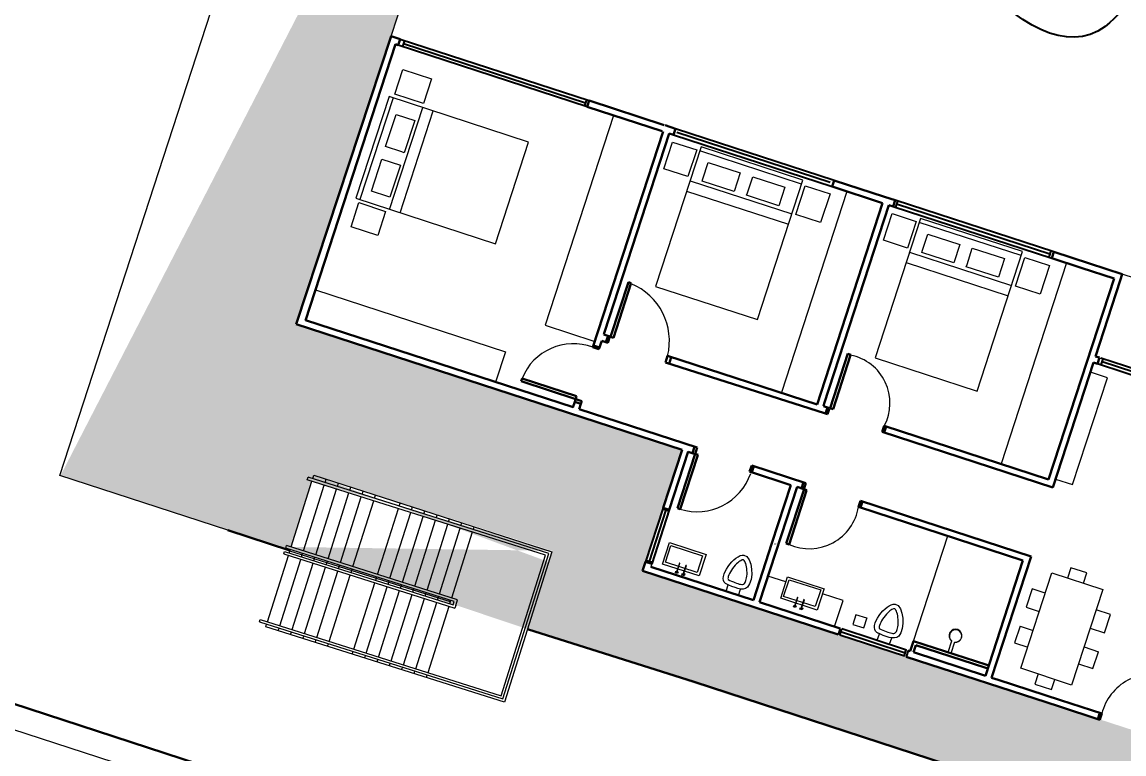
# Model space of a CAD drawing. Header units: metres. Extents: x 329311 to 330425, y 7396637 to 7397287.
# Drawn here: x 329816.22 to 329828.18, y 7397024.27 to 7397032.22 of the extents above; entities that cross this region are included whole.
import ezdxf

# ---------------------------------------------------------------- set-up
doc = ezdxf.new("R2010")
doc.units = ezdxf.units.M
doc.linetypes.add('CACHE2', pattern=[4.7625, 3.175, -1.5875])
doc.layers.get('0').update_dxf_attribs({"lineweight": 18})
for name, color, linetype, lineweight in [('AXES+POTEAUX', 6, 'CACHE2', 13), ('JANELAS', 5, 'Continuous', 25), ('layout', 253, 'Continuous', 13), ('LINHAFINA', 7, 'Continuous', 15), ('LINHAGROSSA', 7, 'Continuous', 30), ('PA6_TERRENO', 6, 'Continuous', 18), ('PA6_TEXTO', 3, 'Continuous', 18), ('pisoexterno_ultrafino', 9, 'Continuous', 30)]:
    doc.layers.add(name, color=color, linetype=linetype, lineweight=lineweight)
doc.layers.add('VEGETAIS', color=3, linetype='Continuous')
doc.styles.add('200 Médio', font='arial.ttf', dxfattribs={"height": 0.75})
doc.styles.add('ARIAL', font='ARIAL', dxfattribs={"height": 0.2})
doc.dimstyles.new('AQ250', dxfattribs={"dimscale": 10, "dimtxt": 0.05, "dimasz": 0.03, "dimexe": 0.03, "dimexo": 0.025, "dimgap": 0.025, "dimtad": 1, "dimzin": 0, "dimdsep": 46, "dimtxsty": 'ARIAL', "dimblk": 'ARCHTICK', "dimcen": 0.09, "dimdle": 0.03, "dimclrt": 7, "dimadec": 0, "dimazin": 0, "dimtfac": 1, "dimtix": 1, "dimtmove": 2, "dimatfit": 3, "dimldrblk": 'OPEN90', "dimfxl": 1, "dimtvp": 1, "dimtolj": 1, "dimtzin": 0, "dimarcsym": 0})
pattern_1 = [(341.96263, (329827.33868, 7397103.38185), (0.0540704, 0.16604302), [0.127, -0.047625]), (71.96263, (329827.33868, 7397103.38185), (-0.16604302, 0.0540704), [0.127, -0.047625])]

# ---------------------------------------------------------------- blocks, each defined once
blk = doc.blocks.new('_ArchTick')
at = {"color": 0, "linetype": 'ByBlock', "const_width": 0.15}
blk.add_lwpolyline([(-0.5, -0.5), (0.5, 0.5)], dxfattribs=at)
blk = doc.blocks.new('*D14')
at = {"layer": 'Defpoints', "color": 0, "transparency": 16777216}
for p in [(329835.233, 7397102.453), (329808.091, 7397027.154), (329810.442, 7397026.388)]:
    blk.add_point(p, dxfattribs=at)
at = {"layer": 'PA6_TEXTO', "color": 0, "lineweight": -2, "transparency": 16777216}
for p, q in [((329832.976, 7397103.505), (329807.998, 7397026.868)), ((329834.996, 7397102.531), (329832.598, 7397103.312)), ((329810.204, 7397026.465), (329807.806, 7397027.247))]:
    blk.add_line(p, q, dxfattribs=at)
at = {"layer": 'PA6_TEXTO', "color": 0, "lineweight": -2, "transparency": 16777216, "xscale": 0.3, "yscale": 0.3, "zscale": 0.3}
for p, rotation in [((329832.883, 7397103.219), 71.94796434931555), ((329808.091, 7397027.154), 251.9479643493156)]:
    blk.add_blockref('_ArchTick', p, dxfattribs=dict(at, rotation=rotation))
at = {"layer": 'PA6_TEXTO', "color": 7, "transparency": 16777216, "insert": (329819.885, 7397065.383), "char_height": 0.75, "attachment_point": 5, "rotation": 71.948, "style": '200 Médio'}
blk.add_mtext('\\A1;80.00', dxfattribs=at)
blk = doc.blocks.new('_Open90')
at = {"color": 0, "linetype": 'ByBlock', "lineweight": -2}
for p, q in [((-0.5, 0.5), (0, 0)), ((0, 0), (-1, 0)), ((0, 0), (-0.5, -0.5))]:
    blk.add_line(p, q, dxfattribs=at)
blk = doc.blocks.new('*D15')
at = {"layer": 'Defpoints', "color": 0, "transparency": 16777216}
for p in [(329810.442, 7397026.388), (329868.823, 7397007.376), (329868.382, 7397006.024)]:
    blk.add_point(p, dxfattribs=at)
at = {"layer": 'PA6_TEXTO', "color": 0, "lineweight": -2, "transparency": 16777216}
for p, q in [((329810.364, 7397026.15), (329809.908, 7397024.75)), ((329809.716, 7397025.129), (329868.668, 7397005.932)), ((329868.745, 7397007.139), (329868.289, 7397005.739))]:
    blk.add_line(p, q, dxfattribs=at)
at = {"layer": 'PA6_TEXTO', "color": 0, "lineweight": -2, "transparency": 16777216, "xscale": 0.3, "yscale": 0.3, "zscale": 0.3}
for p, rotation in [((329810.001, 7397025.036), 161.9626347684521), ((329868.382, 7397006.024), 341.9626347684521)]:
    blk.add_blockref('_ArchTick', p, dxfattribs=dict(at, rotation=rotation))
at = {"layer": 'PA6_TEXTO', "color": 7, "transparency": 16777216, "insert": (329839.388, 7397016.132), "char_height": 0.75, "attachment_point": 5, "rotation": 341.9626, "style": '200 Médio'}
blk.add_mtext('\\A1;61.40', dxfattribs=at)

msp = doc.modelspace()

# ---------------------------------------------------------------- hatches: boundary and pattern name
at = {"layer": 'AXES+POTEAUX'}
h = msp.add_hatch(dxfattribs=at)
h.set_pattern_fill('ANGLE', color=253, scale=0.025)
h.set_pattern_definition(pattern_1)
edge = h.paths.add_edge_path()
edge.add_line((329826.739, 7397041.208), (329842.243, 7397036.178))
edge.add_line((329846.844, 7397037.625), (329826.883, 7397044.093))
edge.add_line((329826.739, 7397041.208), (329826.883, 7397044.093))
edge.add_line((329844.812, 7397035.297), (329860.305, 7397030.222))
edge.add_line((329859.606, 7397032.067), (329846.415, 7397036.308))
edge.add_line((329845.088, 7397036.169), (329844.812, 7397035.297))
edge.add_line((329842.503, 7397037), (329845.088, 7397036.169))
edge.add_line((329846.415, 7397036.308), (329846.844, 7397037.625))
edge.add_line((329862.887, 7397029.381), (329868.671, 7397027.494))
edge.add_line((329868.671, 7397027.494), (329868.139, 7397025.862))
edge.add_line((329868.139, 7397025.862), (329869.837, 7397025.309))
edge.add_line((329869.837, 7397025.309), (329870.298, 7397026.724))
edge.add_line((329870.43, 7397026.681), (329870.997, 7397028.501))
edge.add_line((329870.997, 7397028.501), (329869.447, 7397029.006))
edge.add_line((329869.389, 7397028.827), (329864.88, 7397030.295))
edge.add_line((329864.88, 7397030.295), (329865.243, 7397031.63))
edge.add_line((329865.243, 7397031.63), (329860.018, 7397033.331))
edge.add_line((329860.018, 7397033.331), (329859.606, 7397032.067))
edge.add_line((329860.305, 7397030.222), (329860.592, 7397031.131))
edge.add_line((329860.592, 7397031.131), (329863.178, 7397030.3))
edge.add_line((329863.178, 7397030.3), (329862.887, 7397029.381))
edge.add_line((329842.243, 7397036.178), (329842.503, 7397037))
edge.add_line((329869.447, 7397029.006), (329869.389, 7397028.827))
h = msp.add_hatch(dxfattribs=at)
h.set_pattern_fill('ANGLE', color=253, scale=0.025)
h.set_pattern_definition(pattern_1)
edge = h.paths.add_edge_path()
edge.add_line((329819.193, 7397028.939), (329822.172, 7397038.042))
edge.add_line((329820.2, 7397038.24), (329816.636, 7397027.294))
edge.add_line((329820.2, 7397038.24), (329822.172, 7397038.042))
edge.add_line((329816.636, 7397027.294), (329819.081, 7397026.51))
edge.add_line((329821.705, 7397025.629), (329840.379, 7397019.554))
edge.add_line((329819.385, 7397027.299), (329821.974, 7397026.48))
edge.add_line((329819.139, 7397026.521), (329819.365, 7397027.235))
edge.add_line((329821.974, 7397026.48), (329821.712, 7397025.652))
edge.add_line((329823.38, 7397027.575), (329819.193, 7397028.939))
edge.add_line((329822.953, 7397026.261), (329823.38, 7397027.575))
edge.add_line((329837.125, 7397021.659), (329822.953, 7397026.261))
edge.add_line((329837.537, 7397022.966), (329837.125, 7397021.659))
edge.add_line((329846.004, 7397020.208), (329837.537, 7397022.966))
edge.add_line((329840.379, 7397019.554), (329840.666, 7397020.463))
edge.add_line((329840.666, 7397020.463), (329843.255, 7397019.644))
edge.add_line((329843.255, 7397019.644), (329842.861, 7397018.399))
edge.add_line((329842.861, 7397018.399), (329859.177, 7397013.086))
edge.add_line((329845.576, 7397018.895), (329846.004, 7397020.208))
edge.add_line((329859.583, 7397014.334), (329845.576, 7397018.895))
edge.add_line((329859.177, 7397013.086), (329859.583, 7397014.334))

# ---------------------------------------------------------------- linework, layer by layer
for p, q in [((329820.226, 7397032.064), (329822.172, 7397038.042)), ((329816.628, 7397027.296), (329819.466, 7397036.009)), ((329818.454, 7397026.702), (329816.628, 7397027.296))]:
    msp.add_line(p, q)
for centre, radius, start, end in [((329822.572, 7397028.757), 0.672, 345.9913, 67.6464), ((329822.201, 7397028.129), 0.598, 69.3035, 158.329), ((329825.109, 7397028.083), 0.529, 332.0135, 78.8754), ((329823.544, 7397027.52), 0.616, 252.8405, 341.0847), ((329824.761, 7397027.044), 0.542, 246.2535, 350.6367), ((329828.488, 7397024.572), 0.57, 70.4218, 165.6846)]:
    msp.add_arc(centre, radius, start, end)
msp.add_line((329821.712, 7397025.652), (329821.705, 7397025.629), dxfattribs=at)
at = {"layer": 'JANELAS'}
for p, q in [((329820.322, 7397032.033), (329822.372, 7397031.365)), ((329820.369, 7397032.017), (329820.348, 7397031.951)), ((329820.359, 7397031.984), (329822.334, 7397031.341)), ((329822.351, 7397031.298), (329820.301, 7397031.966)), ((329822.345, 7397031.374), (329822.323, 7397031.307)), ((329825.032, 7397030.499), (329823.311, 7397031.059)), ((329824.988, 7397030.476), (329823.325, 7397031.018)), ((329823.289, 7397030.993), (329825.01, 7397030.432)), ((329825.672, 7397030.217), (329827.394, 7397029.656)), ((329827.415, 7397029.723), (329825.694, 7397030.283)), ((329825.72, 7397030.275), (329825.698, 7397030.208)), ((329827.371, 7397029.7), (329825.709, 7397030.242)), ((329827.382, 7397029.734), (329827.36, 7397029.667)), ((329829.669, 7397027.928), (329827.889, 7397028.508)), ((329829.691, 7397027.996), (329827.926, 7397028.571)), ((329827.928, 7397028.496), (329827.95, 7397028.563)), ((329828.505, 7397028.345), (329827.939, 7397028.529)), ((329823.176, 7397026.947), (329822.985, 7397026.36)), ((329823.205, 7397026.923), (329823.023, 7397026.364)), ((329823.243, 7397026.925), (329823.052, 7397026.338)), ((329823.172, 7397026.934), (329823.239, 7397026.912)), ((329823.057, 7397026.353), (329822.99, 7397026.375)), ((329825.096, 7397025.638), (329825.075, 7397025.571)), ((329825.092, 7397025.565), (329825.114, 7397025.632)), ((329825.816, 7397025.403), (329825.114, 7397025.632)), ((329825.794, 7397025.337), (329825.092, 7397025.565)), ((329825.804, 7397025.37), (329825.101, 7397025.599)), ((329825.793, 7397025.337), (329825.815, 7397025.404)), ((329825.836, 7397025.397), (329825.814, 7397025.33))]:
    msp.add_line(p, q, dxfattribs=at)
at = {"layer": 'layout'}
for p, q in [((329820.202, 7397031.409), (329819.842, 7397030.305)), ((329820.245, 7397031.395), (329819.885, 7397030.291)), ((329821.716, 7397030.916), (329820.202, 7397031.409)), ((329820.208, 7397030.185), (329820.568, 7397031.29)), ((329820.322, 7397030.149), (329820.681, 7397031.253)), ((329820.165, 7397030.866), (329820.279, 7397031.214)), ((329820.279, 7397031.214), (329820.48, 7397031.148)), ((329820.48, 7397031.148), (329820.366, 7397030.8)), ((329822.637, 7397031.205), (329821.895, 7397028.927)), ((329821.356, 7397029.812), (329821.716, 7397030.916)), ((329820.342, 7397030.809), (329820.165, 7397030.866)), ((329820.366, 7397030.8), (329820.342, 7397030.809)), ((329823.587, 7397030.862), (329823.094, 7397029.349)), ((329824.678, 7397030.46), (329823.573, 7397030.82)), ((329824.692, 7397030.503), (329823.587, 7397030.862)), ((329820.011, 7397030.383), (329820.124, 7397030.731)), ((329820.124, 7397030.731), (329820.325, 7397030.665)), ((329820.325, 7397030.665), (329820.212, 7397030.317)), ((329823.608, 7397030.517), (329823.665, 7397030.694)), ((329823.665, 7397030.694), (329824.013, 7397030.58)), ((329824.013, 7397030.58), (329823.948, 7397030.379)), ((329824.091, 7397030.363), (329824.148, 7397030.539)), ((329824.148, 7397030.539), (329824.496, 7397030.426)), ((329823.468, 7397030.496), (329824.572, 7397030.137)), ((329823.6, 7397030.492), (329823.608, 7397030.517)), ((329823.948, 7397030.379), (329823.6, 7397030.492)), ((329824.199, 7397028.989), (329824.692, 7397030.503)), ((329824.496, 7397030.426), (329824.43, 7397030.225)), ((329819.842, 7397030.305), (329821.356, 7397029.812)), ((329820.187, 7397030.326), (329820.011, 7397030.383)), ((329820.212, 7397030.317), (329820.187, 7397030.326)), ((329823.431, 7397030.383), (329824.535, 7397030.023)), ((329824.082, 7397030.338), (329824.091, 7397030.363)), ((329824.43, 7397030.225), (329824.082, 7397030.338)), ((329825.17, 7397030.38), (329824.46, 7397028.199)), ((329825.97, 7397030.086), (329825.477, 7397028.572)), ((329827.075, 7397029.727), (329825.97, 7397030.086)), ((329827.061, 7397029.684), (329825.956, 7397030.043)), ((329825.991, 7397029.741), (329826.049, 7397029.917)), ((329826.049, 7397029.917), (329826.396, 7397029.804)), ((329825.851, 7397029.72), (329826.956, 7397029.36)), ((329825.983, 7397029.716), (329825.991, 7397029.741)), ((329826.331, 7397029.603), (329825.983, 7397029.716)), ((329826.396, 7397029.804), (329826.331, 7397029.603)), ((329826.474, 7397029.587), (329826.531, 7397029.763)), ((329826.531, 7397029.763), (329826.879, 7397029.65)), ((329826.582, 7397028.213), (329827.075, 7397029.727)), ((329825.814, 7397029.607), (329826.919, 7397029.247)), ((329826.466, 7397029.562), (329826.474, 7397029.587)), ((329826.879, 7397029.65), (329826.814, 7397029.449)), ((329827.553, 7397029.604), (329826.843, 7397027.423)), ((329826.814, 7397029.449), (329826.466, 7397029.562)), ((329823.094, 7397029.349), (329824.199, 7397028.989)), ((329819.403, 7397029.31), (329821.464, 7397028.639)), ((329821.895, 7397028.927), (329822.424, 7397028.755)), ((329821.464, 7397028.639), (329821.356, 7397028.308)), ((329825.477, 7397028.572), (329826.582, 7397028.213)), ((329827.997, 7397028.356), (329827.812, 7397028.417)), ((329827.62, 7397027.198), (329827.997, 7397028.356)), ((329827.434, 7397027.258), (329827.62, 7397027.198)), ((329823.134, 7397026.589), (329823.041, 7397026.306)), ((329825.893, 7397025.5), (329826.264, 7397026.641)), ((329823.17, 7397026.336), (329823.245, 7397026.568)), ((329823.245, 7397026.568), (329823.643, 7397026.438)), ((329823.639, 7397026.429), (329823.566, 7397026.207)), ((329823.643, 7397026.438), (329823.639, 7397026.429)), ((329823.566, 7397026.207), (329823.17, 7397026.336)), ((329823.309, 7397026.241), (329823.315, 7397026.26)), ((329823.332, 7397026.233), (329823.309, 7397026.241)), ((329823.314, 7397026.257), (329823.338, 7397026.249)), ((329823.353, 7397026.346), (329823.321, 7397026.247)), ((329823.321, 7397026.247), (329823.325, 7397026.245)), ((329823.325, 7397026.245), (329823.358, 7397026.344)), ((329823.338, 7397026.251), (329823.332, 7397026.233)), ((329823.358, 7397026.344), (329823.353, 7397026.346)), ((329823.379, 7397026.217), (329823.386, 7397026.236)), ((329823.386, 7397026.236), (329823.41, 7397026.228)), ((329823.422, 7397026.321), (329823.39, 7397026.224)), ((329823.396, 7397026.222), (329823.428, 7397026.319)), ((329823.428, 7397026.319), (329823.422, 7397026.321)), ((329827.058, 7397025.207), (329827.394, 7397026.239)), ((329827.394, 7397026.239), (329827.947, 7397026.059)), ((329827.601, 7397026.296), (329827.564, 7397026.184)), ((329827.773, 7397026.24), (329827.601, 7397026.296)), ((329827.736, 7397026.128), (329827.773, 7397026.24)), ((329823.404, 7397026.209), (329823.379, 7397026.217)), ((329823.39, 7397026.224), (329823.396, 7397026.222)), ((329823.41, 7397026.228), (329823.404, 7397026.209)), ((329823.86, 7397026.04), (329823.882, 7397026.11)), ((329824.314, 7397026.206), (329824.222, 7397025.923)), ((329824.509, 7397026.143), (329824.314, 7397026.206)), ((329824.452, 7397025.966), (329824.527, 7397026.198)), ((329824.527, 7397026.198), (329824.924, 7397026.068)), ((329823.993, 7397025.996), (329824.015, 7397026.065)), ((329824.92, 7397026.059), (329824.848, 7397025.837)), ((329825.129, 7397025.941), (329824.905, 7397026.014)), ((329824.924, 7397026.068), (329824.92, 7397026.059)), ((329827.18, 7397026.066), (329827.115, 7397025.867)), ((329827.323, 7397026.02), (329827.18, 7397026.066)), ((329827.947, 7397026.059), (329827.609, 7397025.022)), ((329824.848, 7397025.837), (329824.452, 7397025.966)), ((329824.591, 7397025.871), (329824.597, 7397025.89)), ((329824.614, 7397025.864), (329824.591, 7397025.871)), ((329824.596, 7397025.887), (329824.619, 7397025.88)), ((329824.635, 7397025.976), (329824.602, 7397025.877)), ((329824.602, 7397025.877), (329824.607, 7397025.875)), ((329824.607, 7397025.876), (329824.639, 7397025.974)), ((329824.62, 7397025.881), (329824.614, 7397025.864)), ((329824.639, 7397025.974), (329824.635, 7397025.976)), ((329824.704, 7397025.951), (329824.672, 7397025.854)), ((329824.678, 7397025.852), (329824.709, 7397025.949)), ((329824.709, 7397025.949), (329824.704, 7397025.951)), ((329825.037, 7397025.657), (329825.129, 7397025.941)), ((329824.661, 7397025.847), (329824.667, 7397025.866)), ((329824.686, 7397025.839), (329824.661, 7397025.847)), ((329824.667, 7397025.866), (329824.692, 7397025.858)), ((329824.672, 7397025.854), (329824.678, 7397025.852)), ((329824.692, 7397025.858), (329824.686, 7397025.839)), ((329825.267, 7397025.786), (329825.233, 7397025.681)), ((329825.387, 7397025.747), (329825.267, 7397025.786)), ((329825.353, 7397025.642), (329825.39, 7397025.756)), ((329827.115, 7397025.867), (329827.258, 7397025.821)), ((329828.031, 7397025.789), (329827.875, 7397025.84)), ((329827.966, 7397025.59), (329828.031, 7397025.789)), ((329825.233, 7397025.681), (329825.353, 7397025.642)), ((329827.049, 7397025.663), (329826.989, 7397025.48)), ((329827.049, 7397025.663), (329827.191, 7397025.616)), ((329827.81, 7397025.641), (329827.966, 7397025.59)), ((329825.5, 7397025.509), (329825.523, 7397025.579)), ((329825.634, 7397025.465), (329825.656, 7397025.534)), ((329826.268, 7397025.378), (329826.308, 7397025.502)), ((329826.301, 7397025.368), (329826.341, 7397025.49)), ((329826.989, 7397025.48), (329827.132, 7397025.433)), ((329827.744, 7397025.436), (329827.9, 7397025.385)), ((329827.84, 7397025.203), (329827.9, 7397025.385)), ((329827.609, 7397025.022), (329827.058, 7397025.207)), ((329827.684, 7397025.253), (329827.84, 7397025.203)), ((329827.245, 7397025.144), (329827.209, 7397025.033)), ((329827.389, 7397024.975), (329827.426, 7397025.084)), ((329827.209, 7397025.033), (329827.389, 7397024.975))]:
    msp.add_line(p, q, dxfattribs=at)
for points in [[(329820.664, 7397031.603), (329820.576, 7397031.333), (329820.264, 7397031.434), (329820.352, 7397031.704)], [(329823.445, 7397030.54), (329823.184, 7397030.626), (329823.278, 7397030.915), (329823.54, 7397030.83)], [(329824.885, 7397030.041), (329824.615, 7397030.129), (329824.716, 7397030.44), (329824.987, 7397030.352)], [(329820.164, 7397030.163), (329820.079, 7397029.901), (329819.789, 7397029.996), (329819.875, 7397030.258)], [(329825.829, 7397029.764), (329825.567, 7397029.849), (329825.661, 7397030.139), (329825.923, 7397030.054)], [(329827.268, 7397029.265), (329826.998, 7397029.353), (329827.1, 7397029.664), (329827.37, 7397029.576)], [(329823.546, 7397026.243), (329823.202, 7397026.355), (329823.261, 7397026.536), (329823.605, 7397026.424)], [(329824.827, 7397025.874), (329824.484, 7397025.985), (329824.543, 7397026.166), (329824.886, 7397026.055)]]:
    msp.add_lwpolyline(points, close=True, dxfattribs=at)
for centre, radius, start, end in [((329826.349, 7397025.559), 0.0699, 263.1793, 234.4715), ((329826.349, 7397025.554), 0.0679, 262.4517, 232.8382)]:
    msp.add_arc(centre, radius, start, end, dxfattribs=at)
for points in [[(329823.882, 7397026.11), (329823.854, 7397026.124), (329824.053, 7397026.433), (329824.091, 7397026.085), (329823.854, 7397026.124)], [(329825.523, 7397025.579), (329825.494, 7397025.593), (329825.694, 7397025.901), (329825.732, 7397025.554), (329825.494, 7397025.593)]]:
    msp.add_spline(points, degree=3, dxfattribs=at)
for points in [[(329823.881, 7397026.167), (329823.88, 7397026.169), (329823.878, 7397026.181), (329823.894, 7397026.241), (329823.933, 7397026.3), (329823.989, 7397026.354), (329824.004, 7397026.365), (329824.031, 7397026.38), (329824.041, 7397026.382), (329824.048, 7397026.382), (329824.047, 7397026.383), (329824.057, 7397026.373), (329824.066, 7397026.36), (329824.086, 7397026.299), (329824.091, 7397026.235), (329824.078, 7397026.166), (329824.072, 7397026.148), (329824.06, 7397026.125), (329824.056, 7397026.121), (329824.046, 7397026.115), (329824.035, 7397026.113), (329823.983, 7397026.122), (329823.933, 7397026.143), (329823.881, 7397026.167)], [(329825.522, 7397025.636), (329825.521, 7397025.638), (329825.519, 7397025.65), (329825.535, 7397025.71), (329825.573, 7397025.769), (329825.63, 7397025.822), (329825.645, 7397025.834), (329825.672, 7397025.849), (329825.682, 7397025.851), (329825.689, 7397025.851), (329825.688, 7397025.851), (329825.698, 7397025.842), (329825.707, 7397025.829), (329825.727, 7397025.768), (329825.731, 7397025.704), (329825.719, 7397025.635), (329825.713, 7397025.617), (329825.701, 7397025.594), (329825.696, 7397025.59), (329825.686, 7397025.584), (329825.676, 7397025.582), (329825.624, 7397025.59), (329825.574, 7397025.612), (329825.522, 7397025.636)]]:
    msp.add_open_spline(points, degree=3, knots=[0.006653, 0.006653, 0.006653, 0.006653, 0.101555, 0.101555, 0.286179, 0.286179, 0.356381, 0.356381, 0.426582, 0.426582, 0.496783, 0.496783, 0.584163, 0.584163, 0.765346, 0.765346, 0.841931, 0.841931, 0.918517, 0.918517, 1.019343, 1.019343, 1.191805, 1.191805, 1.191805, 1.191805], dxfattribs=at)
at = {"layer": 'LINHAFINA'}
for p, q in [((329830.023, 7397028.874), (329828.158, 7397029.481)), ((329819.139, 7397026.521), (329819.365, 7397027.235)), ((329819.273, 7397026.479), (329819.499, 7397027.193)), ((329819.315, 7397027.251), (329819.324, 7397027.277)), ((329821.901, 7397026.433), (329819.315, 7397027.251)), ((329821.936, 7397026.451), (329819.324, 7397027.277)), ((329819.373, 7397027.262), (329819.385, 7397027.3)), ((329819.385, 7397027.3), (329821.97, 7397026.468)), ((329819.507, 7397027.219), (329819.519, 7397027.257)), ((329819.641, 7397027.177), (329819.653, 7397027.215)), ((329819.407, 7397026.436), (329819.633, 7397027.15)), ((329819.541, 7397026.394), (329819.767, 7397027.108)), ((329819.775, 7397027.135), (329819.787, 7397027.17)), ((329819.91, 7397027.092), (329819.921, 7397027.127)), ((329820.044, 7397027.05), (329820.055, 7397027.084)), ((329819.675, 7397026.351), (329819.901, 7397027.065)), ((329819.809, 7397026.309), (329820.035, 7397027.023)), ((329820.312, 7397026.965), (329820.322, 7397026.998)), ((329820.446, 7397026.922), (329820.456, 7397026.955)), ((329820.077, 7397026.224), (329820.303, 7397026.938)), ((329820.212, 7397026.182), (329820.438, 7397026.896)), ((329820.346, 7397026.139), (329820.572, 7397026.853)), ((329820.58, 7397026.88), (329820.59, 7397026.912)), ((329820.714, 7397026.838), (329820.726, 7397026.875)), ((329820.48, 7397026.097), (329820.706, 7397026.811)), ((329820.614, 7397026.054), (329820.84, 7397026.768)), ((329820.748, 7397026.012), (329820.974, 7397026.726)), ((329820.848, 7397026.795), (329820.858, 7397026.826)), ((329820.982, 7397026.753), (329820.992, 7397026.783)), ((329821.117, 7397026.71), (329821.126, 7397026.74)), ((329820.882, 7397025.969), (329821.108, 7397026.684)), ((329819.061, 7397026.445), (329819.069, 7397026.472)), ((329819.069, 7397026.472), (329820.898, 7397025.893)), ((329819.081, 7397026.51), (329819.089, 7397026.537)), ((329820.91, 7397025.931), (329819.081, 7397026.51)), ((329820.946, 7397025.949), (329819.089, 7397026.537)), ((329819.118, 7397026.456), (329819.13, 7397026.494)), ((329820.868, 7397025.926), (329819.125, 7397026.477)), ((329818.882, 7397025.709), (329819.11, 7397026.429)), ((329819.016, 7397025.667), (329819.244, 7397026.387)), ((329819.061, 7397026.445), (329820.917, 7397025.858)), ((329819.252, 7397026.414), (329819.264, 7397026.452)), ((329819.386, 7397026.371), (329819.398, 7397026.409)), ((329819.521, 7397026.329), (329819.533, 7397026.367)), ((329821.418, 7397024.907), (329821.901, 7397026.433)), ((329821.436, 7397024.872), (329821.936, 7397026.451)), ((329821.97, 7397026.468), (329821.454, 7397024.836)), ((329819.15, 7397025.624), (329819.378, 7397026.345)), ((329819.284, 7397025.582), (329819.512, 7397026.302)), ((329819.418, 7397025.54), (329819.646, 7397026.26)), ((329819.655, 7397026.286), (329819.667, 7397026.324)), ((329819.789, 7397026.244), (329819.801, 7397026.282)), ((329819.552, 7397025.497), (329819.78, 7397026.217)), ((329819.821, 7397025.412), (329820.049, 7397026.132)), ((329820.057, 7397026.159), (329820.069, 7397026.197)), ((329820.191, 7397026.117), (329820.203, 7397026.155)), ((329820.325, 7397026.074), (329820.337, 7397026.112)), ((329819.955, 7397025.37), (329820.183, 7397026.09)), ((329820.089, 7397025.327), (329820.317, 7397026.048)), ((329820.223, 7397025.285), (329820.451, 7397026.005)), ((329820.459, 7397026.032), (329820.471, 7397026.07)), ((329820.593, 7397025.989), (329820.605, 7397026.027)), ((329820.357, 7397025.243), (329820.585, 7397025.963)), ((329820.491, 7397025.2), (329820.719, 7397025.92)), ((329820.625, 7397025.158), (329820.853, 7397025.878)), ((329820.728, 7397025.947), (329820.74, 7397025.985)), ((329820.862, 7397025.905), (329820.874, 7397025.943)), ((329820.898, 7397025.893), (329820.91, 7397025.931)), ((329820.925, 7397025.885), (329820.917, 7397025.858)), ((329820.925, 7397025.885), (329820.937, 7397025.922)), ((329820.937, 7397025.922), (329820.946, 7397025.949)), ((329818.795, 7397025.707), (329818.803, 7397025.734)), ((329818.795, 7397025.707), (329821.436, 7397024.872)), ((329818.803, 7397025.734), (329821.418, 7397024.907)), ((329818.865, 7397025.655), (329818.873, 7397025.683)), ((329821.454, 7397024.836), (329818.865, 7397025.655)), ((329818.999, 7397025.612), (329819.008, 7397025.64)), ((329819.133, 7397025.57), (329819.142, 7397025.598)), ((329819.267, 7397025.528), (329819.276, 7397025.555)), ((329819.401, 7397025.485), (329819.41, 7397025.513)), ((329819.535, 7397025.443), (329819.544, 7397025.47)), ((329819.803, 7397025.358), (329819.812, 7397025.386)), ((329819.938, 7397025.315), (329819.946, 7397025.343)), ((329820.072, 7397025.273), (329820.08, 7397025.301)), ((329820.206, 7397025.231), (329820.215, 7397025.258)), ((329820.34, 7397025.188), (329820.349, 7397025.216)), ((329820.474, 7397025.146), (329820.483, 7397025.173)), ((329820.608, 7397025.103), (329820.617, 7397025.131))]:
    msp.add_line(p, q, dxfattribs=at)
at = {"layer": 'LINHAGROSSA'}
for p, q in [((329819.193, 7397028.939), (329820.226, 7397032.064)), ((329820.271, 7397031.976), (329819.295, 7397028.98)), ((329820.322, 7397032.033), (329820.226, 7397032.064)), ((329820.301, 7397031.966), (329820.271, 7397031.976)), ((329820.301, 7397031.966), (329820.322, 7397032.033)), ((329822.372, 7397031.365), (329822.351, 7397031.298)), ((329823.166, 7397031.033), (329822.351, 7397031.298)), ((329823.188, 7397031.099), (329822.372, 7397031.365)), ((329823.175, 7397031.03), (329822.413, 7397028.688)), ((329823.311, 7397031.059), (329823.197, 7397031.097)), ((329823.311, 7397031.059), (329823.289, 7397030.993)), ((329823.242, 7397031.008), (329822.54, 7397028.853)), ((329823.289, 7397030.993), (329823.242, 7397031.008)), ((329823.242, 7397031.008), (329823.242, 7397031.008)), ((329825.01, 7397030.432), (329825.032, 7397030.499)), ((329825.558, 7397030.254), (329825.01, 7397030.432)), ((329825.032, 7397030.499), (329825.58, 7397030.32)), ((329825.694, 7397030.283), (329825.58, 7397030.32)), ((329825.558, 7397030.254), (329824.846, 7397028.066)), ((329825.625, 7397030.232), (329824.923, 7397028.077)), ((329825.672, 7397030.217), (329825.625, 7397030.232)), ((329825.672, 7397030.217), (329825.694, 7397030.283)), ((329827.415, 7397029.723), (329827.394, 7397029.656)), ((329827.801, 7397029.597), (329827.415, 7397029.723)), ((329827.713, 7397029.552), (329827.394, 7397029.656)), ((329828.158, 7397029.481), (329827.801, 7397029.597)), ((329828.07, 7397029.436), (329827.713, 7397029.552)), ((329828.136, 7397029.414), (329828.158, 7397029.481)), ((329822.799, 7397029.395), (329822.606, 7397028.802)), ((329822.636, 7397028.792), (329822.827, 7397029.378)), ((329822.829, 7397029.384), (329822.799, 7397029.394)), ((329822.827, 7397029.378), (329822.829, 7397029.384)), ((329828.07, 7397029.436), (329827.359, 7397027.254)), ((329828.136, 7397029.414), (329827.868, 7397028.59)), ((329819.296, 7397028.983), (329822.198, 7397028.038)), ((329823.381, 7397027.574), (329819.193, 7397028.939)), ((329822.51, 7397028.76), (329822.479, 7397028.667)), ((329822.577, 7397028.738), (329822.51, 7397028.76)), ((329822.54, 7397028.853), (329822.531, 7397028.827)), ((329822.599, 7397028.805), (329822.531, 7397028.827)), ((329822.578, 7397028.812), (329822.556, 7397028.745)), ((329822.599, 7397028.805), (329822.577, 7397028.738)), ((329822.606, 7397028.802), (329822.636, 7397028.792)), ((329822.446, 7397028.678), (329822.413, 7397028.688)), ((329822.419, 7397028.709), (329822.486, 7397028.687)), ((329822.446, 7397028.678), (329822.479, 7397028.667)), ((329823.2, 7397028.523), (329823.224, 7397028.594)), ((329824.927, 7397027.973), (329823.2, 7397028.523)), ((329823.224, 7397028.594), (329824.846, 7397028.066)), ((329823.264, 7397028.581), (329823.241, 7397028.51)), ((329825.182, 7397028.619), (329824.989, 7397028.026)), ((329825.02, 7397028.016), (329825.211, 7397028.602)), ((329825.212, 7397028.608), (329825.182, 7397028.618)), ((329825.211, 7397028.602), (329825.212, 7397028.608)), ((329827.846, 7397028.522), (329827.404, 7397027.166)), ((329827.846, 7397028.522), (329827.889, 7397028.508)), ((329827.868, 7397028.59), (329827.91, 7397028.576)), ((329827.91, 7397028.576), (329827.889, 7397028.508)), ((329821.635, 7397028.32), (329822.227, 7397028.127)), ((329821.646, 7397028.35), (329821.636, 7397028.32)), ((329822.237, 7397028.157), (329821.646, 7397028.35)), ((329822.217, 7397028.096), (329822.237, 7397028.157)), ((329822.217, 7397028.097), (329822.197, 7397028.035)), ((329822.217, 7397028.097), (329822.284, 7397028.075)), ((329822.227, 7397028.127), (329822.293, 7397028.105)), ((329822.284, 7397028.075), (329822.265, 7397028.016)), ((329822.293, 7397028.105), (329822.284, 7397028.075)), ((329824.923, 7397028.077), (329824.915, 7397028.051)), ((329824.982, 7397028.029), (329824.915, 7397028.051)), ((329824.961, 7397028.035), (329824.939, 7397027.969)), ((329824.982, 7397028.029), (329824.96, 7397027.962)), ((329824.989, 7397028.026), (329825.02, 7397028.016)), ((329823.545, 7397027.599), (329822.265, 7397028.015)), ((329824.96, 7397027.962), (329824.893, 7397027.984)), ((329825.554, 7397027.769), (329825.575, 7397027.835)), ((329825.573, 7397027.762), (329825.595, 7397027.829)), ((329827.359, 7397027.254), (329825.575, 7397027.835)), ((329827.404, 7397027.166), (329825.554, 7397027.769)), ((329823.381, 7397027.574), (329823.176, 7397026.947)), ((329823.448, 7397027.556), (329823.243, 7397026.925)), ((329823.523, 7397027.529), (329823.448, 7397027.554)), ((329823.518, 7397027.607), (329823.496, 7397027.538)), ((329823.545, 7397027.599), (329823.522, 7397027.529)), ((329823.525, 7397027.533), (329823.332, 7397026.941)), ((329823.362, 7397026.931), (329823.553, 7397027.517)), ((329823.555, 7397027.522), (329823.524, 7397027.532)), ((329824.115, 7397027.339), (329824.137, 7397027.406)), ((329824.561, 7397027.191), (329824.115, 7397027.339)), ((329824.725, 7397027.215), (329824.137, 7397027.406)), ((329824.138, 7397027.332), (329824.16, 7397027.398)), ((329824.561, 7397027.191), (329824.357, 7397026.564)), ((329824.561, 7397027.191), (329824.561, 7397027.191)), ((329824.699, 7397027.224), (329824.677, 7397027.157)), ((329824.725, 7397027.215), (329824.703, 7397027.149)), ((329824.629, 7397027.173), (329824.222, 7397025.923)), ((329824.705, 7397027.15), (329824.512, 7397026.558)), ((329824.543, 7397026.548), (329824.733, 7397027.134)), ((329824.629, 7397027.173), (329824.703, 7397027.149)), ((329824.735, 7397027.139), (329824.705, 7397027.149)), ((329824.733, 7397027.134), (329824.735, 7397027.139)), ((329823.243, 7397026.925), (329823.176, 7397026.947)), ((329825.296, 7397026.956), (329825.317, 7397027.022)), ((329825.296, 7397026.956), (329827.081, 7397026.374)), ((329825.317, 7397027.022), (329827.17, 7397026.419)), ((329825.319, 7397026.948), (329825.34, 7397027.015)), ((329823.21, 7397026.936), (329823.21, 7397026.937)), ((329823.332, 7397026.941), (329823.362, 7397026.931)), ((329819.125, 7397026.483), (329818.454, 7397026.702)), ((329824.357, 7397026.564), (329824.155, 7397025.944)), ((329824.39, 7397026.553), (329824.39, 7397026.554)), ((329824.512, 7397026.558), (329824.543, 7397026.548)), ((329822.985, 7397026.36), (329822.953, 7397026.261)), ((329822.985, 7397026.36), (329823.052, 7397026.338)), ((329827.081, 7397026.374), (329826.674, 7397025.124)), ((329827.17, 7397026.419), (329826.741, 7397025.102)), ((329825.075, 7397025.571), (329822.953, 7397026.261)), ((329823.041, 7397026.306), (329824.155, 7397025.944)), ((329824.232, 7397025.955), (329824.222, 7397025.923)), ((329825.096, 7397025.638), (329824.222, 7397025.923)), ((329823.514, 7397025.056), (329821.705, 7397025.629)), ((329825.857, 7397025.39), (329825.836, 7397025.397)), ((329825.857, 7397025.39), (329825.893, 7397025.5)), ((329825.893, 7397025.5), (329826.677, 7397025.245)), ((329825.893, 7397025.378), (329825.919, 7397025.457)), ((329825.919, 7397025.457), (329826.667, 7397025.214)), ((329827.465, 7397024.793), (329825.814, 7397025.33)), ((329826.674, 7397025.124), (329825.893, 7397025.378)), ((329826.667, 7397025.214), (329826.7, 7397025.203)), ((329826.677, 7397025.245), (329826.71, 7397025.234)), ((329839.079, 7397019.987), (329823.514, 7397025.056)), ((329826.741, 7397025.102), (329826.811, 7397025.079)), ((329826.811, 7397025.079), (329827.487, 7397024.859)), ((329827.487, 7397024.859), (329827.936, 7397024.713)), ((329827.465, 7397024.793), (329827.914, 7397024.646)), ((329827.914, 7397024.72), (329827.892, 7397024.653)), ((329827.925, 7397024.68), (329827.914, 7397024.646)), ((329827.925, 7397024.68), (329827.936, 7397024.713))]:
    msp.add_line(p, q, dxfattribs=at)
at = {"layer": 'PA6_TERRENO'}
msp.add_lwpolyline([(329810.442, 7397026.388), (329835.233, 7397102.453), (329895.003, 7397086.442), (329868.823, 7397007.376)], close=True, dxfattribs=at)
at = {"layer": 'pisoexterno_ultrafino'}
msp.add_line((329813.479, 7397025.681), (329858.692, 7397010.958), dxfattribs=at)
at = {"layer": 'VEGETAIS'}
msp.add_spline([(329824.637, 7397035.251), (329827.973, 7397032.17), (329828.398, 7397034.966), (329823.529, 7397037.282), (329824.637, 7397035.251)], degree=3, dxfattribs=at)

# ---------------------------------------------------------------- dimensions: what is measured, and where the dimension line sits
at = {"layer": 'PA6_TEXTO'}
for p1, p2, distance, picture, middle in [((329835.233, 7397102.453), (329810.442, 7397026.388), -2.472, '*D14', (329819.885, 7397065.383)), ((329810.442, 7397026.388), (329868.823, 7397007.376), -1.422, '*D15', (329839.388, 7397016.132))]:
    dim = msp.add_aligned_dim(p1=p1, p2=p2, distance=distance, dimstyle='AQ250', override={"dimtxsty": '200 Médio'}, dxfattribs=at)
    dim.commit()
    dim.dimension.update_dxf_attribs({"geometry": picture, "text_midpoint": middle})

doc.saveas('drawing.dxf')
